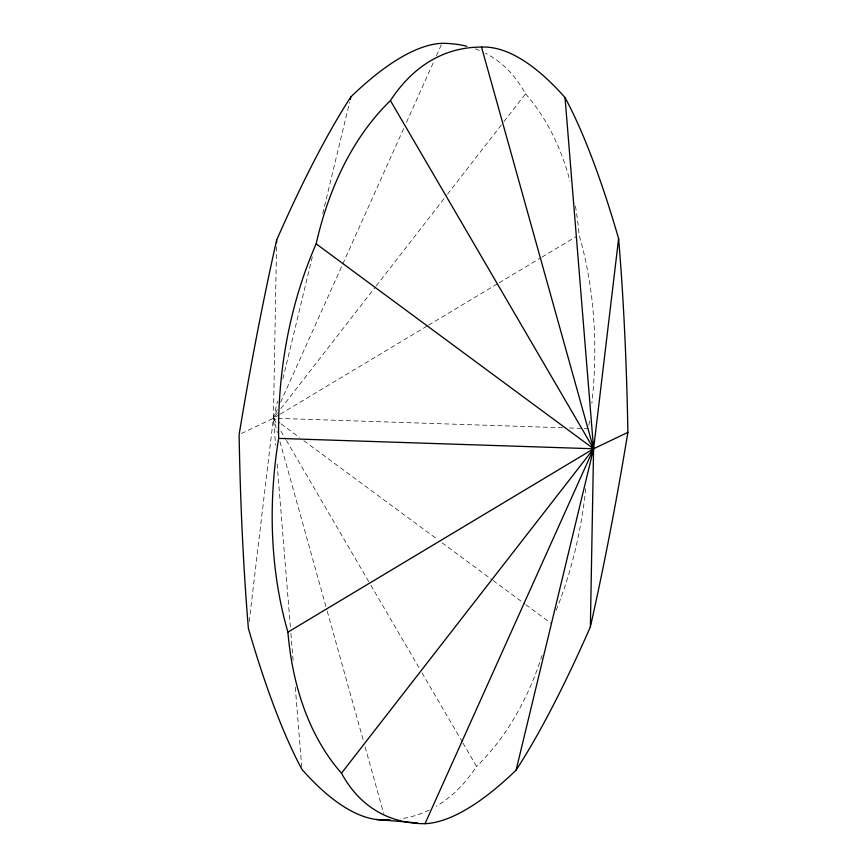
<?xml version="1.0" encoding="UTF-8"?>
<svg xmlns="http://www.w3.org/2000/svg" width="867" height="867" viewBox="0 0 867 867"><rect width="100%" height="100%" fill="white"/><g stroke="black" fill="none" stroke-linecap="round" stroke-linejoin="round"><path stroke-width="0.65" stroke-dasharray="4.33 3.25" d="M276.519 246.835L273.408 418.23L275.598 445.139M249.187 621.661L273.408 418.23L277.516 401.183M282.891 378.89L312.304 256.903M322.741 213.618L349.629 102.122M277.288 409.603L273.408 418.23L277.407 432.579M280.615 402.201L403.719 128.435M406.493 122.269L433.663 61.85M436.437 55.683L441.975 43.35M277.548 412.898L273.408 418.23L240.311 434.064M280.875 408.628L375.4 286.988M376.235 285.926L446.711 195.227M447.545 194.165L503.098 122.67M503.933 121.608L525.489 93.864A364.888 176.478 -60.7 0 0 485.466 53.245M279.196 414.762L273.408 418.23L277.494 425.242M280.355 414.068L427.388 325.862M428.547 325.168L498.016 283.487M499.175 282.794L540.856 257.792M542.005 257.098L576.739 236.257M562.64 427.756L273.408 418.23L279.933 423.053M569.402 427.973L582.917 428.428M584.271 428.471L588.325 428.601M281.027 423.855L299.516 437.521M303.862 440.729L437.672 539.567M442.018 542.785L492.055 579.741M493.15 580.554L524.698 603.855M525.781 604.657L550.805 623.135M280.908 431.083L285.677 439.266M286.359 440.425L370.209 584.12M370.892 585.29L419.292 668.229M422.012 672.9L462.241 741.827M462.924 742.986L476.557 766.352A364.888 187.955 71.7 0 1 436.253 806.299M279.954 441.704L326.892 609.924M327.26 611.235L363.641 741.632M365.094 746.855L383.647 813.354M277.126 463.975L290.467 628.109M290.911 633.484L293.089 660.394M295.279 687.303L301.846 768.021M475.246 48.834A364.888 176.478 -60.7 0 1 479.874 50.644M525.521 93.82A365.018 231.034 -64.3 0 1 570.009 181.16M575.428 206.064A365.018 231.034 -64.3 0 1 579.091 234.849A364.888 264.175 -75.3 0 1 591.847 403.274M589.538 421.004A364.888 264.175 -75.3 0 1 588.758 426.065M585.745 488.641A364.888 267.242 89 0 1 555.996 610.823M429.241 810.06A364.888 187.955 71.7 0 1 400.348 818.892M542.092 655.344A365.018 239.433 76.7 0 1 476.579 766.395"/><path stroke-width="1.3" d="M276.595 242.793L276.649 240.094A365.018 63.985 -70.3 0 1 350.907 96.833A364.888 115.365 -63.3 0 1 441.997 43.307A364.888 176.478 -60.7 0 1 466.825 46.287M590.351 626.928A364.888 36.067 -80.2 0 0 627.881 432.373A364.888 39.145 89 0 0 618.615 238.62A365.018 72.394 79.5 0 0 565.046 97.592A364.888 126.831 73.3 0 0 481.521 47.078A364.888 187.955 71.7 0 0 390.432 100.615A365.018 239.433 76.7 0 0 316.162 243.844A364.888 267.242 89 0 0 278.643 438.399A364.888 264.175 -75.3 0 0 287.909 632.151A365.018 231.034 -64.3 0 0 341.479 773.18A364.888 176.478 -60.7 0 0 425.003 823.693A364.888 115.365 -63.3 0 0 516.103 770.156A365.018 63.985 -70.3 0 0 590.362 626.928L593.592 448.77L565.046 97.635M618.615 238.642L593.592 448.77L516.103 770.124M350.257 99.499L350.897 96.876M425.025 823.65L593.592 448.77L481.532 47.121M341.511 773.136L593.592 448.77L627.871 432.373M287.942 632.13L593.592 448.77L390.443 100.648M278.675 438.399L593.592 448.77L316.195 243.865M376.061 819.434L417.385 822.924M276.649 240.072A364.888 36.067 -80.2 0 0 239.119 434.627A364.888 39.145 89 0 0 248.385 628.38A365.018 72.394 79.5 0 0 301.954 769.408A364.888 126.831 73.3 0 0 385.479 819.922A364.888 187.955 71.7 0 0 390.052 819.835"/></g></svg>
